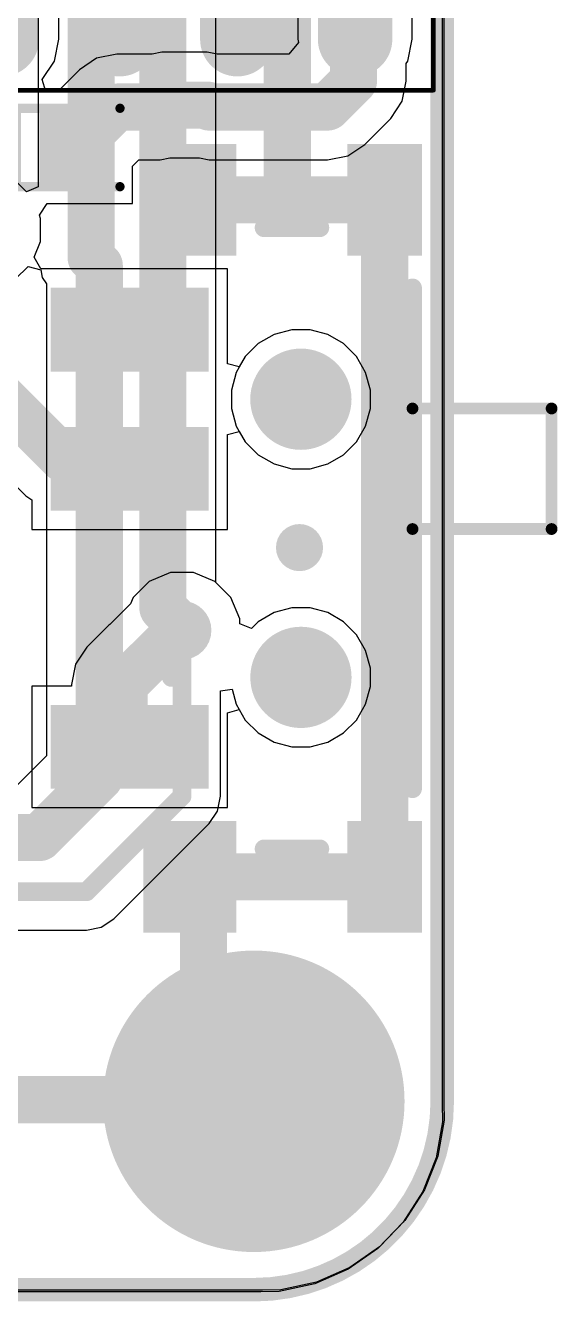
# Model space of a CAD drawing. Header units: millimetres. Extents: x -0.01 to 1.06, y -0.37 to 1.79.
# Drawn here: x 0.823 to 1.049, y -0.004 to 0.538 of the extents above; entities that cross this region are included whole.
import ezdxf

# ---------------------------------------------------------------- set-up
doc = ezdxf.new("R2010")
doc.units = ezdxf.units.MM
doc.header["$MEASUREMENT"] = 0
for name, color, linetype in [('BottomLayer', 5, 'Continuous'), ('BottomSolder', 6, 'Continuous'), ('Mechanical1', 6, 'Continuous'), ('Mechanical13', 56, 'Continuous'), ('Mechanical15', 56, 'Continuous'), ('MultiLayer', 9, 'Continuous'), ('PadHoleLayer', 156, 'Continuous'), ('TopLayer', 1, 'Continuous'), ('TopOverlay', 2, 'Continuous'), ('TopPaste', 8, 'Continuous'), ('TopSolder', 216, 'Continuous'), ('ViaHoleLayer', 16, 'Continuous')]:
    doc.layers.add(name, color=color, linetype=linetype)

# ---------------------------------------------------------------- blocks, each defined once
blk = doc.blocks.new('CHAVE_2P_14')
at = {"layer": 'BottomLayer'}
h = blk.add_hatch(color=5, dxfattribs=at)
edge = h.paths.add_edge_path()
edge.add_arc((-0.06055, -0.017004), 0.0175, 0, 360)
h = blk.add_hatch(color=5, dxfattribs=at)
edge = h.paths.add_edge_path()
edge.add_arc((0.05756, -0.016984), 0.0175, 0, 360)
at = {"layer": 'BottomSolder'}
h = blk.add_hatch(color=6, dxfattribs=at)
edge = h.paths.add_edge_path()
edge.add_arc((-0.06055, -0.017004), 0.0215, 0, 360)
h = blk.add_hatch(color=6, dxfattribs=at)
edge = h.paths.add_edge_path()
edge.add_arc((0.05756, -0.016984), 0.0215, 0, 360)
at = {"layer": 'MultiLayer'}
h = blk.add_hatch(color=9, dxfattribs=at)
edge = h.paths.add_edge_path()
edge.add_arc((-0.06055, -0.017004), 0.0175, 0, 360)
h = blk.add_hatch(color=9, dxfattribs=at)
edge = h.paths.add_edge_path()
edge.add_arc((0.05756, -0.016984), 0.0175, 0, 360)
at = {"layer": 'PadHoleLayer'}
h = blk.add_hatch(color=156, dxfattribs=at)
edge = h.paths.add_edge_path()
edge.add_arc((-0.06055, -0.017004), 0.0175, 0, 360)
h = blk.add_hatch(color=156, dxfattribs=at)
edge = h.paths.add_edge_path()
edge.add_arc((0.05756, -0.016984), 0.0175, 0, 360)
at = {"layer": 'TopLayer'}
for points in [[(-0.10386, 0.085235), (-0.0763, 0.085235), (-0.0763, 0.026175), (-0.10386, 0.026175)], [(0.01425, 0.085235), (0.04181, 0.085235), (0.04181, 0.026175), (0.01425, 0.026175)], [(0.0733, 0.085235), (0.10086, 0.085235), (0.10086, 0.026175), (0.0733, 0.026175)], [(-0.125515, 0.014365), (-0.164885, 0.014365), (-0.164885, 0.045865), (-0.125515, 0.045865)], [(0.161885, 0.014365), (0.122515, 0.014365), (0.122515, 0.045865), (0.161885, 0.045865)], [(-0.125515, -0.064375), (-0.164885, -0.064375), (-0.164885, -0.040755), (-0.125515, -0.040755)], [(0.161885, -0.064375), (0.122515, -0.064375), (0.122515, -0.040755), (0.161885, -0.040755)]]:
    blk.add_hatch(color=1, dxfattribs=at).paths.add_polyline_path(points)
h = blk.add_hatch(color=1, dxfattribs=at)
edge = h.paths.add_edge_path()
edge.add_arc((-0.06055, -0.017004), 0.0175, 0, 360)
h = blk.add_hatch(color=1, dxfattribs=at)
edge = h.paths.add_edge_path()
edge.add_arc((0.05756, -0.016984), 0.0175, 0, 360)
at = {"layer": 'TopPaste'}
for points in [[(-0.10386, 0.085235), (-0.0763, 0.085235), (-0.0763, 0.026175), (-0.10386, 0.026175)], [(0.01425, 0.085235), (0.04181, 0.085235), (0.04181, 0.026175), (0.01425, 0.026175)], [(0.0733, 0.085235), (0.10086, 0.085235), (0.10086, 0.026175), (0.0733, 0.026175)], [(-0.125515, 0.014365), (-0.164885, 0.014365), (-0.164885, 0.045865), (-0.125515, 0.045865)], [(0.161885, 0.014365), (0.122515, 0.014365), (0.122515, 0.045865), (0.161885, 0.045865)], [(-0.125515, -0.064375), (-0.164885, -0.064375), (-0.164885, -0.040755), (-0.125515, -0.040755)], [(0.161885, -0.064375), (0.122515, -0.064375), (0.122515, -0.040755), (0.161885, -0.040755)]]:
    blk.add_hatch(color=8, dxfattribs=at).paths.add_polyline_path(points)
at = {"layer": 'TopSolder'}
for points in [[(-0.10786, 0.089235), (-0.0723, 0.089235), (-0.0723, 0.022175), (-0.10786, 0.022175)], [(0.01025, 0.089235), (0.04581, 0.089235), (0.04581, 0.022175), (0.01025, 0.022175)], [(0.0693, 0.089235), (0.10486, 0.089235), (0.10486, 0.022175), (0.0693, 0.022175)], [(-0.121515, 0.010365), (-0.168885, 0.010365), (-0.168885, 0.049865), (-0.121515, 0.049865)], [(0.165885, 0.010365), (0.118515, 0.010365), (0.118515, 0.049865), (0.165885, 0.049865)], [(-0.121515, -0.068375), (-0.168885, -0.068375), (-0.168885, -0.036755), (-0.121515, -0.036755)], [(0.165885, -0.068375), (0.118515, -0.068375), (0.118515, -0.036755), (0.165885, -0.036755)]]:
    blk.add_hatch(color=216, dxfattribs=at).paths.add_polyline_path(points)
h = blk.add_hatch(color=216, dxfattribs=at)
edge = h.paths.add_edge_path()
edge.add_arc((-0.06055, -0.017004), 0.0215, 0, 360)
h = blk.add_hatch(color=216, dxfattribs=at)
edge = h.paths.add_edge_path()
edge.add_arc((0.05756, -0.016984), 0.0215, 0, 360)
at = {"layer": 'TopOverlay'}
for points, const_width in [([(-0.06056, 0.037985), (-0.0015, 0.037985)], 0.008), ([(-0.13339, -0.001385), (-0.13339, -0.025005)], 0.008), ([(0.13039, -0.001385), (0.13039, -0.025005)], 0.008), ([(-0.1078, -0.064375), (0.1048, -0.064375)], 0.008), ([(0.00244, -0.064375), (0.05362, -0.064375)], 0.005), ([(0.00244, -0.064375), (0.00244, -0.123435)], 0.005), ([(0.05362, -0.064375), (0.05362, -0.123435)], 0.005), ([(0.00244, -0.123435), (0.05362, -0.123435)], 0.005)]:
    blk.add_lwpolyline(points, dxfattribs=dict(at, const_width=const_width))
for points, const_width in [([(-0.06256, 0.037985, 1), (-0.05856, 0.037985, 1)], 0.004), ([(-0.0035, 0.037985, 1), (0.0005, 0.037985, 1)], 0.004), ([(-0.13539, -0.001385, 1), (-0.13139, -0.001385, 1)], 0.004), ([(0.12839, -0.001385, 1), (0.13239, -0.001385, 1)], 0.004), ([(-0.13539, -0.025005, 1), (-0.13139, -0.025005, 1)], 0.004), ([(0.12839, -0.025005, 1), (0.13239, -0.025005, 1)], 0.004), ([(-0.1098, -0.064375, 1), (-0.1058, -0.064375, 1)], 0.004), ([(0.00119, -0.064375, 1), (0.00369, -0.064375, 1)], 0.0025), ([(0.00119, -0.064375, 1), (0.00369, -0.064375, 1)], 0.0025), ([(0.05237, -0.064375, 1), (0.05487, -0.064375, 1)], 0.0025), ([(0.05237, -0.064375, 1), (0.05487, -0.064375, 1)], 0.0025), ([(0.1028, -0.064375, 1), (0.1068, -0.064375, 1)], 0.004), ([(0.00119, -0.123435, 1), (0.00369, -0.123435, 1)], 0.0025), ([(0.00119, -0.123435, 1), (0.00369, -0.123435, 1)], 0.0025), ([(0.05237, -0.123435, 1), (0.05487, -0.123435, 1)], 0.0025), ([(0.05237, -0.123435, 1), (0.05487, -0.123435, 1)], 0.0025)]:
    blk.add_lwpolyline(points, format="xyb", close=True, dxfattribs=dict(at, const_width=const_width))
blk = doc.blocks.new('SOIC08_30')
at = {"layer": 'TopLayer'}
h = blk.add_hatch(color=1, dxfattribs=at)
edge = h.paths.add_edge_path()
edge.add_arc((-0.09055, 0.075), 0.01181, 270, 450)
edge.add_line((-0.09055, 0.08681), (-0.12402, 0.08681))
edge.add_arc((-0.12402, 0.075), 0.01181, 90, 270)
edge.add_line((-0.12402, 0.06319), (-0.09055, 0.06319))
h = blk.add_hatch(color=1, dxfattribs=at)
edge = h.paths.add_edge_path()
edge.add_arc((0.12402, 0.075), 0.01181, 270, 450)
edge.add_line((0.12402, 0.08681), (0.09055, 0.08681))
edge.add_arc((0.09055, 0.075), 0.01181, 90, 270)
edge.add_line((0.09055, 0.06319), (0.12402, 0.06319))
h = blk.add_hatch(color=1, dxfattribs=at)
edge = h.paths.add_edge_path()
edge.add_arc((-0.09055, 0.025), 0.01181, 270, 450)
edge.add_line((-0.09055, 0.03681), (-0.12402, 0.03681))
edge.add_arc((-0.12402, 0.025), 0.01181, 90, 270)
edge.add_line((-0.12402, 0.01319), (-0.09055, 0.01319))
h = blk.add_hatch(color=1, dxfattribs=at)
edge = h.paths.add_edge_path()
edge.add_arc((0.12402, 0.025), 0.01181, 270, 450)
edge.add_line((0.12402, 0.03681), (0.09055, 0.03681))
edge.add_arc((0.09055, 0.025), 0.01181, 90, 270)
edge.add_line((0.09055, 0.01319), (0.12402, 0.01319))
h = blk.add_hatch(color=1, dxfattribs=at)
edge = h.paths.add_edge_path()
edge.add_arc((-0.09055, -0.025), 0.01181, 270, 450)
edge.add_line((-0.09055, -0.01319), (-0.12402, -0.01319))
edge.add_arc((-0.12402, -0.025), 0.01181, 90, 270)
edge.add_line((-0.12402, -0.03681), (-0.09055, -0.03681))
h = blk.add_hatch(color=1, dxfattribs=at)
edge = h.paths.add_edge_path()
edge.add_arc((0.12402, -0.025), 0.01181, 270, 450)
edge.add_line((0.12402, -0.01319), (0.09055, -0.01319))
edge.add_arc((0.09055, -0.025), 0.01181, 90, 270)
edge.add_line((0.09055, -0.03681), (0.12402, -0.03681))
h = blk.add_hatch(color=1, dxfattribs=at)
edge = h.paths.add_edge_path()
edge.add_arc((-0.09055, -0.075), 0.01181, 270, 450)
edge.add_line((-0.09055, -0.06319), (-0.12402, -0.06319))
edge.add_arc((-0.12402, -0.075), 0.01181, 90, 270)
edge.add_line((-0.12402, -0.08681), (-0.09055, -0.08681))
h = blk.add_hatch(color=1, dxfattribs=at)
edge = h.paths.add_edge_path()
edge.add_arc((0.12402, -0.075), 0.01181, 270, 450)
edge.add_line((0.12402, -0.06319), (0.09055, -0.06319))
edge.add_arc((0.09055, -0.075), 0.01181, 90, 270)
edge.add_line((0.09055, -0.08681), (0.12402, -0.08681))
at = {"layer": 'TopPaste'}
h = blk.add_hatch(color=8, dxfattribs=at)
edge = h.paths.add_edge_path()
edge.add_arc((-0.09055, 0.075), 0.01181, 270, 450)
edge.add_line((-0.09055, 0.08681), (-0.12402, 0.08681))
edge.add_arc((-0.12402, 0.075), 0.01181, 90, 270)
edge.add_line((-0.12402, 0.06319), (-0.09055, 0.06319))
h = blk.add_hatch(color=8, dxfattribs=at)
edge = h.paths.add_edge_path()
edge.add_arc((0.12402, 0.075), 0.01181, 270, 450)
edge.add_line((0.12402, 0.08681), (0.09055, 0.08681))
edge.add_arc((0.09055, 0.075), 0.01181, 90, 270)
edge.add_line((0.09055, 0.06319), (0.12402, 0.06319))
h = blk.add_hatch(color=8, dxfattribs=at)
edge = h.paths.add_edge_path()
edge.add_arc((-0.09055, 0.025), 0.01181, 270, 450)
edge.add_line((-0.09055, 0.03681), (-0.12402, 0.03681))
edge.add_arc((-0.12402, 0.025), 0.01181, 90, 270)
edge.add_line((-0.12402, 0.01319), (-0.09055, 0.01319))
h = blk.add_hatch(color=8, dxfattribs=at)
edge = h.paths.add_edge_path()
edge.add_arc((0.12402, 0.025), 0.01181, 270, 450)
edge.add_line((0.12402, 0.03681), (0.09055, 0.03681))
edge.add_arc((0.09055, 0.025), 0.01181, 90, 270)
edge.add_line((0.09055, 0.01319), (0.12402, 0.01319))
h = blk.add_hatch(color=8, dxfattribs=at)
edge = h.paths.add_edge_path()
edge.add_arc((-0.09055, -0.025), 0.01181, 270, 450)
edge.add_line((-0.09055, -0.01319), (-0.12402, -0.01319))
edge.add_arc((-0.12402, -0.025), 0.01181, 90, 270)
edge.add_line((-0.12402, -0.03681), (-0.09055, -0.03681))
h = blk.add_hatch(color=8, dxfattribs=at)
edge = h.paths.add_edge_path()
edge.add_arc((0.12402, -0.025), 0.01181, 270, 450)
edge.add_line((0.12402, -0.01319), (0.09055, -0.01319))
edge.add_arc((0.09055, -0.025), 0.01181, 90, 270)
edge.add_line((0.09055, -0.03681), (0.12402, -0.03681))
h = blk.add_hatch(color=8, dxfattribs=at)
edge = h.paths.add_edge_path()
edge.add_arc((-0.09055, -0.075), 0.01181, 270, 450)
edge.add_line((-0.09055, -0.06319), (-0.12402, -0.06319))
edge.add_arc((-0.12402, -0.075), 0.01181, 90, 270)
edge.add_line((-0.12402, -0.08681), (-0.09055, -0.08681))
h = blk.add_hatch(color=8, dxfattribs=at)
edge = h.paths.add_edge_path()
edge.add_arc((0.12402, -0.075), 0.01181, 270, 450)
edge.add_line((0.12402, -0.06319), (0.09055, -0.06319))
edge.add_arc((0.09055, -0.075), 0.01181, 90, 270)
edge.add_line((0.09055, -0.08681), (0.12402, -0.08681))
at = {"layer": 'TopSolder'}
h = blk.add_hatch(color=216, dxfattribs=at)
edge = h.paths.add_edge_path()
edge.add_arc((-0.09055, 0.075), 0.01581, 270, 450)
edge.add_line((-0.09055, 0.09081), (-0.12402, 0.09081))
edge.add_arc((-0.12402, 0.075), 0.01581, 90, 270)
edge.add_line((-0.12402, 0.05919), (-0.09055, 0.05919))
h = blk.add_hatch(color=216, dxfattribs=at)
edge = h.paths.add_edge_path()
edge.add_arc((0.12402, 0.075), 0.01581, 270, 450)
edge.add_line((0.12402, 0.09081), (0.09055, 0.09081))
edge.add_arc((0.09055, 0.075), 0.01581, 90, 270)
edge.add_line((0.09055, 0.05919), (0.12402, 0.05919))
h = blk.add_hatch(color=216, dxfattribs=at)
edge = h.paths.add_edge_path()
edge.add_arc((-0.09055, 0.025), 0.01581, 270, 450)
edge.add_line((-0.09055, 0.04081), (-0.12402, 0.04081))
edge.add_arc((-0.12402, 0.025), 0.01581, 90, 270)
edge.add_line((-0.12402, 0.00919), (-0.09055, 0.00919))
h = blk.add_hatch(color=216, dxfattribs=at)
edge = h.paths.add_edge_path()
edge.add_arc((0.12402, 0.025), 0.01581, 270, 450)
edge.add_line((0.12402, 0.04081), (0.09055, 0.04081))
edge.add_arc((0.09055, 0.025), 0.01581, 90, 270)
edge.add_line((0.09055, 0.00919), (0.12402, 0.00919))
h = blk.add_hatch(color=216, dxfattribs=at)
edge = h.paths.add_edge_path()
edge.add_arc((-0.09055, -0.025), 0.01581, 270, 450)
edge.add_line((-0.09055, -0.00919), (-0.12402, -0.00919))
edge.add_arc((-0.12402, -0.025), 0.01581, 90, 270)
edge.add_line((-0.12402, -0.04081), (-0.09055, -0.04081))
h = blk.add_hatch(color=216, dxfattribs=at)
edge = h.paths.add_edge_path()
edge.add_arc((0.12402, -0.025), 0.01581, 270, 450)
edge.add_line((0.12402, -0.00919), (0.09055, -0.00919))
edge.add_arc((0.09055, -0.025), 0.01581, 90, 270)
edge.add_line((0.09055, -0.04081), (0.12402, -0.04081))
h = blk.add_hatch(color=216, dxfattribs=at)
edge = h.paths.add_edge_path()
edge.add_arc((-0.09055, -0.075), 0.01581, 270, 450)
edge.add_line((-0.09055, -0.05919), (-0.12402, -0.05919))
edge.add_arc((-0.12402, -0.075), 0.01581, 90, 270)
edge.add_line((-0.12402, -0.09081), (-0.09055, -0.09081))
h = blk.add_hatch(color=216, dxfattribs=at)
edge = h.paths.add_edge_path()
edge.add_arc((0.12402, -0.075), 0.01581, 270, 450)
edge.add_line((0.12402, -0.05919), (0.09055, -0.05919))
edge.add_arc((0.09055, -0.075), 0.01581, 90, 270)
edge.add_line((0.09055, -0.09081), (0.12402, -0.09081))
at = {"layer": 'Mechanical13', "const_width": 0.00394}
for points in [[(-0.07874, -0.09843), (-0.07874, 0.09843)], [(0.07874, 0.09843), (-0.07874, 0.09843)], [(0.07874, -0.09843), (0.07874, 0.09843)], [(0.07874, -0.09843), (-0.07874, -0.09843)]]:
    blk.add_lwpolyline(points, dxfattribs=at)
at = {"layer": 'Mechanical13'}
for points, const_width in [([(-0.07972, 0.09843, 1), (-0.07776, 0.09843, 1)], 0.00197), ([(-0.07972, 0.09843, 1), (-0.07776, 0.09843, 1)], 0.00197), ([(0.07776, 0.09843, 1), (0.07972, 0.09843, 1)], 0.00197), ([(0.07776, 0.09843, 1), (0.07972, 0.09843, 1)], 0.00197), ([(-0.02362, 0.06299, 1), (-0.06299, 0.06299, 1)], 0.00394), ([(-0.06398, 0.06299, 1), (-0.06201, 0.06299, 1)], 0.00197), ([(-0.02461, 0.06299, 1), (-0.02264, 0.06299, 1)], 0.00197), ([(-0.07972, -0.09843, 1), (-0.07776, -0.09843, 1)], 0.00197), ([(-0.07972, -0.09843, 1), (-0.07776, -0.09843, 1)], 0.00197), ([(0.07776, -0.09843, 1), (0.07972, -0.09843, 1)], 0.00197), ([(0.07776, -0.09843, 1), (0.07972, -0.09843, 1)], 0.00197)]:
    blk.add_lwpolyline(points, format="xyb", close=True, dxfattribs=dict(at, const_width=const_width))
at = {"layer": 'Mechanical15'}
for points, const_width in [([(-0.14567, -0.10827), (-0.14567, 0.10827)], 0.00197), ([(0.14567, 0.10827), (-0.14567, 0.10827)], 0.00197), ([(0.14567, -0.10827), (0.14567, 0.10827)], 0.00197), ([(0, -0.01969), (0, 0.01969)], 0.00394), ([(0.01969, 0), (-0.01969, 0)], 0.00394), ([(0.14567, -0.10827), (-0.14567, -0.10827)], 0.00197)]:
    blk.add_lwpolyline(points, dxfattribs=dict(at, const_width=const_width))
for points, const_width in [([(-0.14616, 0.10827, 1), (-0.14518, 0.10827, 1)], 0.000984), ([(-0.14616, 0.10827, 1), (-0.14518, 0.10827, 1)], 0.000984), ([(0.14518, 0.10827, 1), (0.14616, 0.10827, 1)], 0.000984), ([(0.14518, 0.10827, 1), (0.14616, 0.10827, 1)], 0.000984), ([(-0.00098, 0.01969, 1), (0.00098, 0.01969, 1)], 0.00197), ([(-0.02067, 0, 1), (-0.0187, 0, 1)], 0.00197), ([(0.0187, 0, 1), (0.02067, 0, 1)], 0.00197), ([(-0.00098, -0.01969, 1), (0.00098, -0.01969, 1)], 0.00197), ([(-0.14616, -0.10827, 1), (-0.14518, -0.10827, 1)], 0.000984), ([(-0.14616, -0.10827, 1), (-0.14518, -0.10827, 1)], 0.000984), ([(0.14518, -0.10827, 1), (0.14616, -0.10827, 1)], 0.000984), ([(0.14518, -0.10827, 1), (0.14616, -0.10827, 1)], 0.000984)]:
    blk.add_lwpolyline(points, format="xyb", close=True, dxfattribs=dict(at, const_width=const_width))
at = {"layer": 'TopOverlay'}
for points, const_width in [([(-0.10236, 0.10846, 1), (-0.1122, 0.10846, 1)], 0.00984), ([(-0.11467, 0.10846, 1), (-0.10974, 0.10846, 1)], 0.00492), ([(-0.10482, 0.10846, 1), (-0.0999, 0.10846, 1)], 0.00492), ([(-0.06496, 0.09843, 1), (-0.06102, 0.09843, 1)], 0.00394), ([(-0.06496, 0.09843, 1), (-0.06102, 0.09843, 1)], 0.00394), ([(0.06102, 0.09843, 1), (0.06496, 0.09843, 1)], 0.00394), ([(0.06102, 0.09843, 1), (0.06496, 0.09843, 1)], 0.00394), ([(-0.01181, 0.05906, 1), (-0.03543, 0.05906, 1)], 0.02362), ([(-0.04134, 0.05906, 1), (-0.02953, 0.05906, 1)], 0.01181), ([(-0.01772, 0.05906, 1), (-0.00591, 0.05906, 1)], 0.01181), ([(-0.06496, -0.09843, 1), (-0.06102, -0.09843, 1)], 0.00394), ([(-0.06496, -0.09843, 1), (-0.06102, -0.09843, 1)], 0.00394), ([(0.06102, -0.09843, 1), (0.06496, -0.09843, 1)], 0.00394), ([(0.06102, -0.09843, 1), (0.06496, -0.09843, 1)], 0.00394)]:
    blk.add_lwpolyline(points, format="xyb", close=True, dxfattribs=dict(at, const_width=const_width))
at = {"layer": 'TopOverlay', "const_width": 0.00787}
for points in [[(-0.06299, -0.09843), (-0.06299, 0.09843)], [(0.06299, 0.09843), (-0.06299, 0.09843)], [(0.06299, -0.09843), (0.06299, 0.09843)], [(0.06299, -0.09843), (-0.06299, -0.09843)]]:
    blk.add_lwpolyline(points, dxfattribs=at)
blk = doc.blocks.new('CAP_0402_51')
at = {"layer": 'TopLayer'}
for points in [[(-0.0315, -0.01181), (-0.0315, 0.01181), (-0.00787, 0.01181), (-0.00787, -0.01181)], [(0.00787, -0.01181), (0.00787, 0.01181), (0.0315, 0.01181), (0.0315, -0.01181)]]:
    blk.add_hatch(color=1, dxfattribs=at).paths.add_polyline_path(points)
at = {"layer": 'TopPaste'}
for points in [[(-0.0315, -0.01181), (-0.0315, 0.01181), (-0.00787, 0.01181), (-0.00787, -0.01181)], [(0.00787, -0.01181), (0.00787, 0.01181), (0.0315, 0.01181), (0.0315, -0.01181)]]:
    blk.add_hatch(color=8, dxfattribs=at).paths.add_polyline_path(points)
at = {"layer": 'TopSolder'}
for points in [[(-0.0355, -0.01581), (-0.0355, 0.01581), (-0.00387, 0.01581), (-0.00387, -0.01581)], [(0.00387, -0.01581), (0.00387, 0.01581), (0.0355, 0.01581), (0.0355, -0.01581)]]:
    blk.add_hatch(color=216, dxfattribs=at).paths.add_polyline_path(points)
at = {"layer": 'TopOverlay', "const_width": 0.00394}
for points in [[(-0.03819, 0.01665), (0.03819, 0.01665)], [(-0.03819, -0.01665), (0.03819, -0.01665)]]:
    blk.add_lwpolyline(points, dxfattribs=at)
at = {"layer": 'TopOverlay', "const_width": 0.00197}
for points in [[(-0.03917, 0.01665, 1), (-0.0372, 0.01665, 1)], [(0.0372, 0.01665, 1), (0.03917, 0.01665, 1)], [(-0.03917, -0.01665, 1), (-0.0372, -0.01665, 1)], [(0.0372, -0.01665, 1), (0.03917, -0.01665, 1)]]:
    blk.add_lwpolyline(points, format="xyb", close=True, dxfattribs=at)

msp = doc.modelspace()

# ---------------------------------------------------------------- hatches: boundary and pattern name
at = {"layer": 'BottomLayer'}
h = msp.add_hatch(color=5, dxfattribs=at)
edge = h.paths.add_edge_path()
edge.add_arc((0.93422, 0.46406), 0.0125, 0, 360)
h = msp.add_hatch(color=5, dxfattribs=at)
edge = h.paths.add_edge_path()
edge.add_arc((0.9394, 0.31641), 0.01, 0, 360)
h = msp.add_hatch(color=5, dxfattribs=at)
edge = h.paths.add_edge_path()
edge.add_arc((0.8895, 0.28131), 0.0125, 0, 360)
h = msp.add_hatch(color=5, dxfattribs=at)
edge = h.paths.add_edge_path()
edge.add_arc((0.92, 0.08131), 0.06, 0, 360)
at = {"layer": 'BottomSolder'}
h = msp.add_hatch(color=6, dxfattribs=at)
edge = h.paths.add_edge_path()
edge.add_arc((0.92, 0.08131), 0.064, 0, 360)
at = {"layer": 'MultiLayer'}
h = msp.add_hatch(color=9, dxfattribs=at)
edge = h.paths.add_edge_path()
edge.add_arc((0.92, 0.08131), 0.06, 0, 360)
at = {"layer": 'PadHoleLayer'}
h = msp.add_hatch(color=156, dxfattribs=at)
edge = h.paths.add_edge_path()
edge.add_arc((0.92, 0.08131), 0.045, 0, 360)
at = {"layer": 'TopLayer'}
h = msp.add_hatch(color=1, dxfattribs=at)
edge = h.paths.add_edge_path()
edge.add_arc((0.93422, 0.46406), 0.0125, 0, 360)
h = msp.add_hatch(color=1, dxfattribs=at)
edge = h.paths.add_edge_path()
edge.add_arc((0.9394, 0.31641), 0.01, 0, 360)
h = msp.add_hatch(color=1, dxfattribs=at)
edge = h.paths.add_edge_path()
edge.add_arc((0.8895, 0.28131), 0.0125, 0, 360)
h = msp.add_hatch(color=1, dxfattribs=at)
edge = h.paths.add_edge_path()
edge.add_arc((0.92, 0.08131), 0.06, 0, 360)
at = {"layer": 'TopSolder'}
h = msp.add_hatch(color=216, dxfattribs=at)
edge = h.paths.add_edge_path()
edge.add_arc((0.92, 0.08131), 0.064, 0, 360)
at = {"layer": 'ViaHoleLayer'}
h = msp.add_hatch(color=16, dxfattribs=at)
edge = h.paths.add_edge_path()
edge.add_arc((0.93422, 0.46406), 0.0075, 0, 360)
h = msp.add_hatch(color=16, dxfattribs=at)
edge = h.paths.add_edge_path()
edge.add_arc((0.9394, 0.31641), 0.006, 0, 360)
h = msp.add_hatch(color=16, dxfattribs=at)
edge = h.paths.add_edge_path()
edge.add_arc((0.8895, 0.28131), 0.0075, 0, 360)

# ---------------------------------------------------------------- linework, layer by layer
at = {"layer": 'BottomLayer'}
for p, q in [((0.90383, 0.30163), (0.90383, 0.86644)), ((1.00069, 0.621), (1.00069, 0.081)), ((0.82847, 0.59788), (0.82847, 0.46956)), ((0.82347, 0.46749), (0.81888, 0.47208)), ((0.82847, 0.46956), (0.82347, 0.46749)), ((0.81888, 0.43054), (0.82413, 0.4358)), ((0.82413, 0.4358), (0.82951, 0.43439)), ((0.82951, 0.43439), (0.83018, 0.43105)), ((0.83018, 0.43105), (0.83197, 0.42837)), ((0.83197, 0.42837), (0.83197, 0.228)), ((0.92859, 0.40691), (0.92187, 0.40303)), ((0.9361, 0.40892), (0.92859, 0.40691)), ((0.94386, 0.40892), (0.9361, 0.40892)), ((0.95137, 0.40691), (0.94386, 0.40892)), ((0.95809, 0.40303), (0.95137, 0.40691)), ((0.92187, 0.40303), (0.91637, 0.39753)), ((0.96359, 0.39753), (0.95809, 0.40303)), ((0.91637, 0.39753), (0.91249, 0.39081)), ((0.96747, 0.39081), (0.96359, 0.39753)), ((0.91249, 0.39081), (0.91048, 0.3833)), ((0.96948, 0.3833), (0.96747, 0.39081)), ((0.91048, 0.3833), (0.91048, 0.37554)), ((0.96948, 0.37554), (0.96948, 0.3833)), ((0.91048, 0.37554), (0.91249, 0.36803)), ((0.96747, 0.36803), (0.96948, 0.37554)), ((0.91249, 0.36803), (0.91637, 0.36131)), ((0.96359, 0.36131), (0.96747, 0.36803)), ((0.91637, 0.36131), (0.92187, 0.35581)), ((0.95809, 0.35581), (0.96359, 0.36131)), ((0.92187, 0.35581), (0.92859, 0.35193)), ((0.95137, 0.35193), (0.95809, 0.35581)), ((0.92859, 0.35193), (0.9361, 0.34992)), ((0.9361, 0.34992), (0.94386, 0.34992)), ((0.94386, 0.34992), (0.95137, 0.35193)), ((0.91027, 0.29519), (0.90383, 0.30163)), ((0.914, 0.28618), (0.91027, 0.29519)), ((0.92861, 0.2888), (0.92189, 0.28492)), ((0.93612, 0.29081), (0.92861, 0.2888)), ((0.94388, 0.29081), (0.93612, 0.29081)), ((0.95139, 0.2888), (0.94388, 0.29081)), ((0.95811, 0.28492), (0.95139, 0.2888)), ((0.914, 0.2841), (0.914, 0.28618)), ((0.919, 0.28203), (0.914, 0.2841)), ((0.92189, 0.28492), (0.919, 0.28203)), ((0.96361, 0.27942), (0.95811, 0.28492)), ((0.96749, 0.2727), (0.96361, 0.27942)), ((0.9695, 0.26519), (0.96749, 0.2727)), ((0.9695, 0.25743), (0.9695, 0.26519)), ((0.90581, 0.2556), (0.91081, 0.25626)), ((0.90581, 0.21081), (0.90581, 0.2556)), ((0.91081, 0.25626), (0.91251, 0.24992)), ((0.96749, 0.24992), (0.9695, 0.25743)), ((0.91251, 0.24992), (0.91639, 0.2432)), ((0.96361, 0.2432), (0.96749, 0.24992)), ((0.91639, 0.2432), (0.92189, 0.2377)), ((0.95811, 0.2377), (0.96361, 0.2432)), ((0.92189, 0.2377), (0.92861, 0.23382)), ((0.92861, 0.23382), (0.93612, 0.23181)), ((0.94388, 0.23181), (0.95139, 0.23382)), ((0.95139, 0.23382), (0.95811, 0.2377)), ((0.83197, 0.228), (0.81971, 0.21574)), ((0.93612, 0.23181), (0.94388, 0.23181)), ((0.90457, 0.20457), (0.90581, 0.21081)), ((0.90104, 0.19928), (0.90457, 0.20457)), ((0.86054, 0.15878), (0.90104, 0.19928)), ((0.85524, 0.15524), (0.86054, 0.15878)), ((0.74646, 0.154), (0.849, 0.154)), ((0.849, 0.154), (0.85524, 0.15524)), ((1.00069, 0.081), (1.00084, 0.07327)), ((1.00084, 0.07327), (0.99811, 0.05806)), ((0.99811, 0.05806), (0.99247, 0.04367)), ((0.99247, 0.04367), (0.98412, 0.03066)), ((0.98412, 0.03066), (0.9734, 0.01952)), ((0.9734, 0.01952), (0.96072, 0.01069)), ((0.96072, 0.01069), (0.94655, 0.00451)), ((0.92372, 0.00106), (0.08169, 0.001)), ((0.93145, 0.0012), (0.92372, 0.00106)), ((0.92372, 0.00106), (0.92372, 0.00106)), ((0.92372, 0.00106), (0.92372, 0.00106)), ((0.94655, 0.00451), (0.93145, 0.0012))]:
    msp.add_line(p, q, dxfattribs=at)
for points, const_width in [([(0.8814, 0.29076), (0.8814, 0.87573)], 0.02), ([(0.8509, 0.43963), (0.8509, 0.65841)], 0.02), ([(0.93422, 0.46406), (0.93422, 0.58909)], 0.02), ([(0.8509, 0.43963), (0.8544, 0.43613)], 0.02), ([(0.8544, 0.21871), (0.8544, 0.43613)], 0.02), ([(0.8814, 0.29076), (0.8895, 0.28266)], 0.02), ([(0.8895, 0.28131), (0.8895, 0.28266)], 0.02), ([(0.8895, 0.21081), (0.8895, 0.28131)], 0.008), ([(0.829, 0.19331), (0.8544, 0.21871)], 0.02), ([(0.849, 0.17031), (0.8895, 0.21081)], 0.008), ([(0.733, 0.19331), (0.829, 0.19331)], 0.02), ([(0.7397, 0.17031), (0.849, 0.17031)], 0.008)]:
    msp.add_lwpolyline(points, dxfattribs=dict(at, const_width=const_width))
for points, const_width in [([(0.92922, 0.46406, 1), (0.93922, 0.46406, 1)], 0.01), ([(0.8459, 0.43963, 1), (0.8559, 0.43963, 1)], 0.01), ([(0.8459, 0.43963, 1), (0.8559, 0.43963, 1)], 0.01), ([(0.8494, 0.43613, 1), (0.8594, 0.43613, 1)], 0.01), ([(0.8494, 0.43613, 1), (0.8594, 0.43613, 1)], 0.01), ([(0.8764, 0.29076, 1), (0.8864, 0.29076, 1)], 0.01), ([(0.8764, 0.29076, 1), (0.8864, 0.29076, 1)], 0.01), ([(0.8845, 0.28266, 1), (0.8945, 0.28266, 1)], 0.01), ([(0.8845, 0.28266, 1), (0.8945, 0.28266, 1)], 0.01), ([(0.8845, 0.28131, 1), (0.8945, 0.28131, 1)], 0.01), ([(0.8875, 0.28131, 1), (0.8915, 0.28131, 1)], 0.004), ([(0.8494, 0.21871, 1), (0.8594, 0.21871, 1)], 0.01), ([(0.8494, 0.21871, 1), (0.8594, 0.21871, 1)], 0.01), ([(0.8875, 0.21081, 1), (0.8915, 0.21081, 1)], 0.004), ([(0.8875, 0.21081, 1), (0.8915, 0.21081, 1)], 0.004), ([(0.824, 0.19331, 1), (0.834, 0.19331, 1)], 0.01), ([(0.824, 0.19331, 1), (0.834, 0.19331, 1)], 0.01), ([(0.847, 0.17031, 1), (0.851, 0.17031, 1)], 0.004), ([(0.847, 0.17031, 1), (0.851, 0.17031, 1)], 0.004)]:
    msp.add_lwpolyline(points, format="xyb", close=True, dxfattribs=dict(at, const_width=const_width))
at = {"layer": 'Mechanical1', "const_width": 0.01}
for points in [[(1, 0.08131), (1, 1.70631)], [(0.08, 0.00131), (0.92, 0.00131)]]:
    msp.add_lwpolyline(points, dxfattribs=at)
msp.add_lwpolyline([(1, 0.08131, -0.414214), (0.92, 0.00131)], format="xyb", dxfattribs=at)
at = {"layer": 'Mechanical1', "const_width": 0.005}
for points in [[(0.9975, 0.08131, 1), (1.0025, 0.08131, 1)], [(0.9975, 0.08131, 1), (1.0025, 0.08131, 1)], [(0.9175, 0.00131, 1), (0.9225, 0.00131, 1)], [(0.9175, 0.00131, 1), (0.9225, 0.00131, 1)]]:
    msp.add_lwpolyline(points, format="xyb", close=True, dxfattribs=at)
at = {"layer": 'TopLayer'}
for p, q in [((1, 0.62031), (1, 0.08031)), ((0.83728, 0.53229), (0.83728, 0.56576)), ((0.93872, 0.56576), (0.93872, 0.53229)), ((0.98728, 0.53229), (0.98728, 0.56576)), ((0.83543, 0.523), (0.83728, 0.53229)), ((0.93872, 0.53229), (0.939, 0.53092)), ((0.98543, 0.523), (0.98728, 0.53229)), ((0.86186, 0.52592), (0.85327, 0.52421)), ((0.87684, 0.52592), (0.86186, 0.52592)), ((0.881, 0.52674), (0.87684, 0.52592)), ((0.90024, 0.52674), (0.881, 0.52674)), ((0.9044, 0.52592), (0.90024, 0.52674)), ((0.93489, 0.52592), (0.9044, 0.52592)), ((0.939, 0.53092), (0.93489, 0.52592)), ((0.83017, 0.51513), (0.83543, 0.523)), ((0.85327, 0.52421), (0.846, 0.51935)), ((0.98474, 0.52197), (0.98543, 0.523)), ((0.98474, 0.51451), (0.98474, 0.52197)), ((0.83016, 0.51512), (0.83017, 0.51513)), ((0.83167, 0.51012), (0.83016, 0.51512)), ((0.846, 0.51935), (0.83677, 0.51012)), ((0.83677, 0.51012), (0.83167, 0.51012)), ((0.98303, 0.50592), (0.98474, 0.51451)), ((0.97817, 0.49865), (0.98303, 0.50592)), ((0.96715, 0.48762), (0.97817, 0.49865)), ((0.95987, 0.48276), (0.96715, 0.48762)), ((0.95128, 0.48105), (0.95987, 0.48276)), ((0.8685, 0.4784), (0.87115, 0.48105)), ((0.8685, 0.4625), (0.8685, 0.4784)), ((0.87115, 0.48105), (0.88017, 0.48105)), ((0.88017, 0.48105), (0.88433, 0.48188)), ((0.88433, 0.48188), (0.89691, 0.48188)), ((0.89691, 0.48188), (0.90107, 0.48105)), ((0.90107, 0.48105), (0.95128, 0.48105)), ((0.82895, 0.4575), (0.8323, 0.4625)), ((0.8323, 0.4625), (0.8685, 0.4625)), ((0.8295, 0.45618), (0.82895, 0.4575)), ((0.8295, 0.44644), (0.8295, 0.45618)), ((0.82672, 0.43972), (0.8295, 0.44644)), ((0.82955, 0.43479), (0.82672, 0.43972)), ((0.82965, 0.43472), (0.82955, 0.43479)), ((0.90882, 0.43472), (0.82965, 0.43472)), ((0.90882, 0.39445), (0.90882, 0.43472)), ((0.74414, 0.41745), (0.82314, 0.33845)), ((0.92859, 0.40691), (0.92187, 0.40303)), ((0.9361, 0.40892), (0.92859, 0.40691)), ((0.94386, 0.40892), (0.9361, 0.40892)), ((0.95137, 0.40691), (0.94386, 0.40892)), ((0.95809, 0.40303), (0.95137, 0.40691)), ((0.92187, 0.40303), (0.91637, 0.39753)), ((0.96359, 0.39753), (0.95809, 0.40303)), ((0.91637, 0.39753), (0.91382, 0.39311)), ((0.96747, 0.39081), (0.96359, 0.39753)), ((0.91382, 0.39311), (0.90882, 0.39445)), ((0.96948, 0.3833), (0.96747, 0.39081)), ((0.96948, 0.37554), (0.96948, 0.3833)), ((0.96747, 0.36803), (0.96948, 0.37554)), ((0.90882, 0.36439), (0.91382, 0.36573)), ((0.90882, 0.32411), (0.90882, 0.36439)), ((0.91382, 0.36573), (0.91637, 0.36131)), ((0.96359, 0.36131), (0.96747, 0.36803)), ((0.91637, 0.36131), (0.92187, 0.35581)), ((0.95809, 0.35581), (0.96359, 0.36131)), ((0.92187, 0.35581), (0.92859, 0.35193)), ((0.95137, 0.35193), (0.95809, 0.35581)), ((0.92859, 0.35193), (0.9361, 0.34992)), ((0.9361, 0.34992), (0.94386, 0.34992)), ((0.94386, 0.34992), (0.95137, 0.35193)), ((0.82314, 0.33845), (0.82576, 0.3367)), ((0.82576, 0.3367), (0.82576, 0.32411)), ((0.82576, 0.32411), (0.90882, 0.32411)), ((0.88463, 0.30581), (0.87562, 0.30208)), ((0.89437, 0.30581), (0.88463, 0.30581)), ((0.90338, 0.30208), (0.89437, 0.30581)), ((0.87562, 0.30208), (0.86873, 0.29519)), ((0.91027, 0.29519), (0.90338, 0.30208)), ((0.86873, 0.29519), (0.86762, 0.2925)), ((0.914, 0.28618), (0.91027, 0.29519)), ((0.86762, 0.2925), (0.85883, 0.28372)), ((0.92861, 0.2888), (0.92189, 0.28492)), ((0.93612, 0.29081), (0.92861, 0.2888)), ((0.94388, 0.29081), (0.93612, 0.29081)), ((0.95139, 0.2888), (0.94388, 0.29081)), ((0.95811, 0.28492), (0.95139, 0.2888)), ((0.85839, 0.28342), (0.84914, 0.27417)), ((0.85883, 0.28372), (0.85839, 0.28342)), ((0.914, 0.2841), (0.914, 0.28618)), ((0.919, 0.28203), (0.914, 0.2841)), ((0.92189, 0.28492), (0.919, 0.28203)), ((0.96361, 0.27942), (0.95811, 0.28492)), ((0.96749, 0.2727), (0.96361, 0.27942)), ((0.84914, 0.27417), (0.84428, 0.26689)), ((0.9695, 0.26519), (0.96749, 0.2727)), ((0.84428, 0.26689), (0.84257, 0.25831)), ((0.9695, 0.25743), (0.9695, 0.26519)), ((0.84257, 0.25756), (0.82576, 0.25756)), ((0.82576, 0.25756), (0.82576, 0.206)), ((0.84257, 0.25831), (0.84257, 0.25756)), ((0.96749, 0.24992), (0.9695, 0.25743)), ((0.96361, 0.2432), (0.96749, 0.24992)), ((0.90882, 0.24631), (0.91382, 0.24765)), ((0.90882, 0.206), (0.90882, 0.24631)), ((0.91382, 0.24765), (0.91639, 0.2432)), ((0.91639, 0.2432), (0.92189, 0.2377)), ((0.95811, 0.2377), (0.96361, 0.2432)), ((0.92189, 0.2377), (0.92861, 0.23382)), ((0.92861, 0.23382), (0.93612, 0.23181)), ((0.94388, 0.23181), (0.95139, 0.23382)), ((0.95139, 0.23382), (0.95811, 0.2377)), ((0.93612, 0.23181), (0.94388, 0.23181)), ((0.82576, 0.206), (0.90882, 0.206)), ((1, 0.08031), (1.00015, 0.07258)), ((1.00015, 0.07258), (0.99742, 0.05737)), ((0.99742, 0.05737), (0.99178, 0.04298)), ((0.99178, 0.04298), (0.98344, 0.02997)), ((0.98344, 0.02997), (0.97272, 0.01883)), ((0.97272, 0.01883), (0.96003, 0.01)), ((0.96003, 0.01), (0.94586, 0.00382)), ((0.92304, 0.00037), (0.081, 0.00031)), ((0.93076, 0.00051), (0.92304, 0.00037)), ((0.92304, 0.00037), (0.92304, 0.00037)), ((0.92304, 0.00037), (0.92304, 0.00037)), ((0.94586, 0.00382), (0.93076, 0.00051))]:
    msp.add_line(p, q, dxfattribs=at)
for points, const_width in [([(0.96231, 0.51451), (0.96231, 0.54833)], 0.02), ([(0.95128, 0.50348), (0.96231, 0.51451)], 0.02), ([(0.84469, 0.48631), (0.86186, 0.50348)], 0.02), ([(0.86186, 0.50348), (0.88017, 0.50348)], 0.02), ([(0.88017, 0.50348), (0.881, 0.50431)], 0.02), ([(0.881, 0.50431), (0.90024, 0.50431)], 0.02), ([(0.90024, 0.50431), (0.90107, 0.50348)], 0.02), ([(0.90107, 0.50348), (0.95128, 0.50348)], 0.02), ([(0.89288, 0.46406), (0.93422, 0.46406)], 0.02), ([(0.93422, 0.46406), (0.97556, 0.46406)], 0.02), ([(0.97556, 0.17666), (0.97556, 0.46406)], 0.02), ([(0.76, 0.43331), (0.839, 0.35431)], 0.02), ([(0.839, 0.35431), (0.859, 0.35431)], 0.02), ([(0.859, 0.35431), (0.86342, 0.34989)], 0.008), ([(0.86342, 0.34989), (0.86729, 0.34989)], 0.008), ([(0.8744, 0.26756), (0.88815, 0.28131)], 0.02), ([(0.88815, 0.28131), (0.8895, 0.28131)], 0.02), ([(0.865, 0.25831), (0.87425, 0.26756)], 0.02), ([(0.87425, 0.26756), (0.8744, 0.26756)], 0.02), ([(0.865, 0.23407), (0.865, 0.25831)], 0.02), ([(0.865, 0.23407), (0.86729, 0.23178)], 0.02), ([(0.89288, 0.17666), (0.97556, 0.17666)], 0.02), ([(0.89288, 0.17666), (0.89863, 0.17091)], 0.02), ([(0.89863, 0.12974), (0.89863, 0.17091)], 0.02), ([(0.89863, 0.12974), (0.92, 0.10837)], 0.02), ([(0.92, 0.08131), (0.92, 0.10837)], 0.02), ([(0.75935, 0.082), (0.91931, 0.082)], 0.02), ([(0.91931, 0.082), (0.92, 0.08131)], 0.02)]:
    msp.add_lwpolyline(points, dxfattribs=dict(at, const_width=const_width))
for points, const_width in [([(0.95731, 0.51451, 1), (0.96731, 0.51451, 1)], 0.01), ([(0.95731, 0.51451, 1), (0.96731, 0.51451, 1)], 0.01), ([(0.85686, 0.50348, 1), (0.86686, 0.50348, 1)], 0.01), ([(0.85686, 0.50348, 1), (0.86686, 0.50348, 1)], 0.01), ([(0.87517, 0.50348, 1), (0.88517, 0.50348, 1)], 0.01), ([(0.87517, 0.50348, 1), (0.88517, 0.50348, 1)], 0.01), ([(0.876, 0.50431, 1), (0.886, 0.50431, 1)], 0.01), ([(0.876, 0.50431, 1), (0.886, 0.50431, 1)], 0.01), ([(0.89524, 0.50431, 1), (0.90524, 0.50431, 1)], 0.01), ([(0.89524, 0.50431, 1), (0.90524, 0.50431, 1)], 0.01), ([(0.89607, 0.50348, 1), (0.90607, 0.50348, 1)], 0.01), ([(0.89607, 0.50348, 1), (0.90607, 0.50348, 1)], 0.01), ([(0.94628, 0.50348, 1), (0.95628, 0.50348, 1)], 0.01), ([(0.94628, 0.50348, 1), (0.95628, 0.50348, 1)], 0.01), ([(0.83969, 0.48631, 1), (0.84969, 0.48631, 1)], 0.01), ([(0.88788, 0.46406, 1), (0.89788, 0.46406, 1)], 0.01), ([(0.92922, 0.46406, 1), (0.93922, 0.46406, 1)], 0.01), ([(0.92922, 0.46406, 1), (0.93922, 0.46406, 1)], 0.01), ([(0.97056, 0.46406, 1), (0.98056, 0.46406, 1)], 0.01), ([(0.97056, 0.46406, 1), (0.98056, 0.46406, 1)], 0.01), ([(0.834, 0.35431, 1), (0.844, 0.35431, 1)], 0.01), ([(0.834, 0.35431, 1), (0.844, 0.35431, 1)], 0.01), ([(0.854, 0.35431, 1), (0.864, 0.35431, 1)], 0.01), ([(0.857, 0.35431, 1), (0.861, 0.35431, 1)], 0.004), ([(0.86142, 0.34989, 1), (0.86542, 0.34989, 1)], 0.004), ([(0.86142, 0.34989, 1), (0.86542, 0.34989, 1)], 0.004), ([(0.86529, 0.34989, 1), (0.86929, 0.34989, 1)], 0.004), ([(0.88315, 0.28131, 1), (0.89315, 0.28131, 1)], 0.01), ([(0.88315, 0.28131, 1), (0.89315, 0.28131, 1)], 0.01), ([(0.8845, 0.28131, 1), (0.8945, 0.28131, 1)], 0.01), ([(0.86925, 0.26756, 1), (0.87925, 0.26756, 1)], 0.01), ([(0.86925, 0.26756, 1), (0.87925, 0.26756, 1)], 0.01), ([(0.8694, 0.26756, 1), (0.8794, 0.26756, 1)], 0.01), ([(0.8694, 0.26756, 1), (0.8794, 0.26756, 1)], 0.01), ([(0.86, 0.25831, 1), (0.87, 0.25831, 1)], 0.01), ([(0.86, 0.25831, 1), (0.87, 0.25831, 1)], 0.01), ([(0.86, 0.23407, 1), (0.87, 0.23407, 1)], 0.01), ([(0.86, 0.23407, 1), (0.87, 0.23407, 1)], 0.01), ([(0.86229, 0.23178, 1), (0.87229, 0.23178, 1)], 0.01), ([(0.88788, 0.17666, 1), (0.89788, 0.17666, 1)], 0.01), ([(0.88788, 0.17666, 1), (0.89788, 0.17666, 1)], 0.01), ([(0.97056, 0.17666, 1), (0.98056, 0.17666, 1)], 0.01), ([(0.97056, 0.17666, 1), (0.98056, 0.17666, 1)], 0.01), ([(0.89363, 0.17091, 1), (0.90363, 0.17091, 1)], 0.01), ([(0.89363, 0.17091, 1), (0.90363, 0.17091, 1)], 0.01), ([(0.89363, 0.12974, 1), (0.90363, 0.12974, 1)], 0.01), ([(0.89363, 0.12974, 1), (0.90363, 0.12974, 1)], 0.01), ([(0.915, 0.10837, 1), (0.925, 0.10837, 1)], 0.01), ([(0.915, 0.10837, 1), (0.925, 0.10837, 1)], 0.01), ([(0.91431, 0.082, 1), (0.92431, 0.082, 1)], 0.01), ([(0.91431, 0.082, 1), (0.92431, 0.082, 1)], 0.01), ([(0.915, 0.08131, 1), (0.925, 0.08131, 1)], 0.01), ([(0.915, 0.08131, 1), (0.925, 0.08131, 1)], 0.01)]:
    msp.add_lwpolyline(points, format="xyb", close=True, dxfattribs=dict(at, const_width=const_width))

# ---------------------------------------------------------------- block references
for name, p, rotation in [('SOIC08_30', (0.888, 0.65631), 270), ('CHAVE_2P_14', (0.923, 0.32186), 90)]:
    msp.add_blockref(name, p, dxfattribs=dict(rotation=rotation))
msp.add_blockref('CAP_0402_51', (0.825, 0.48631))

doc.saveas('drawing.dxf')
